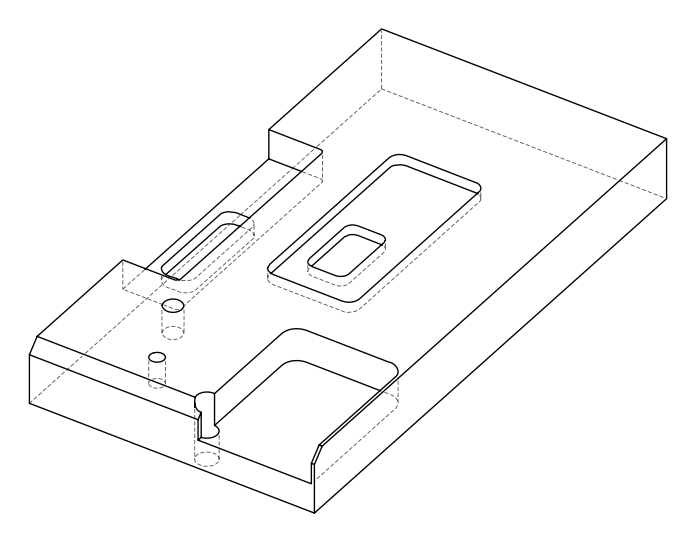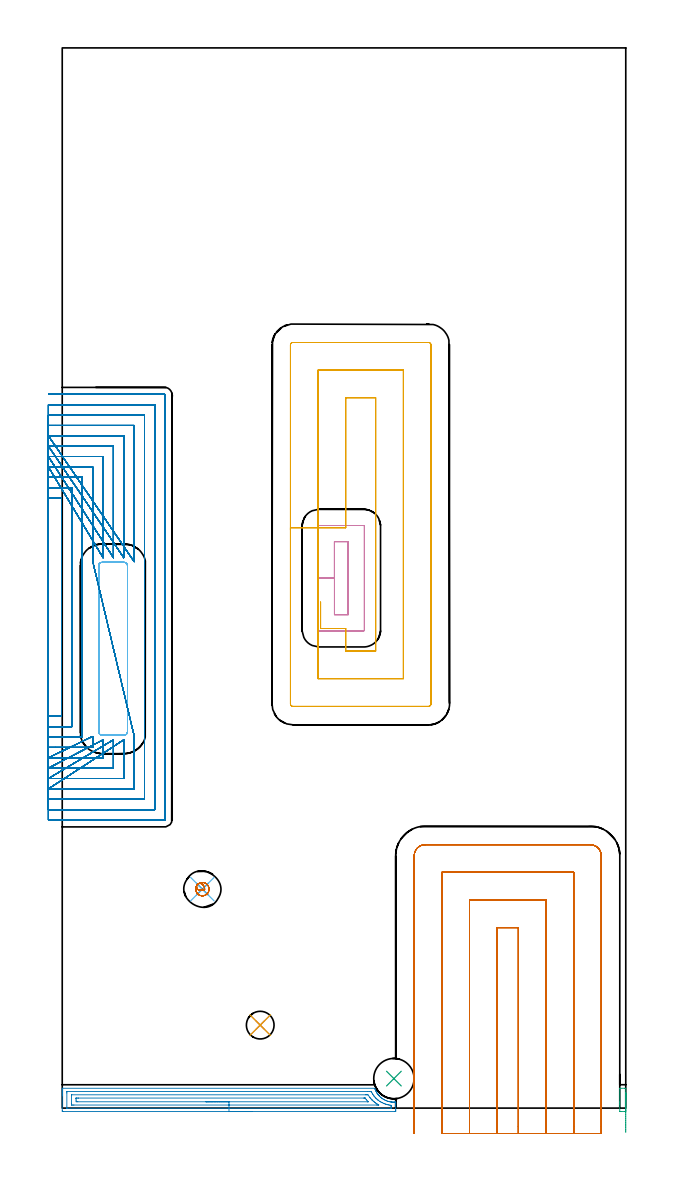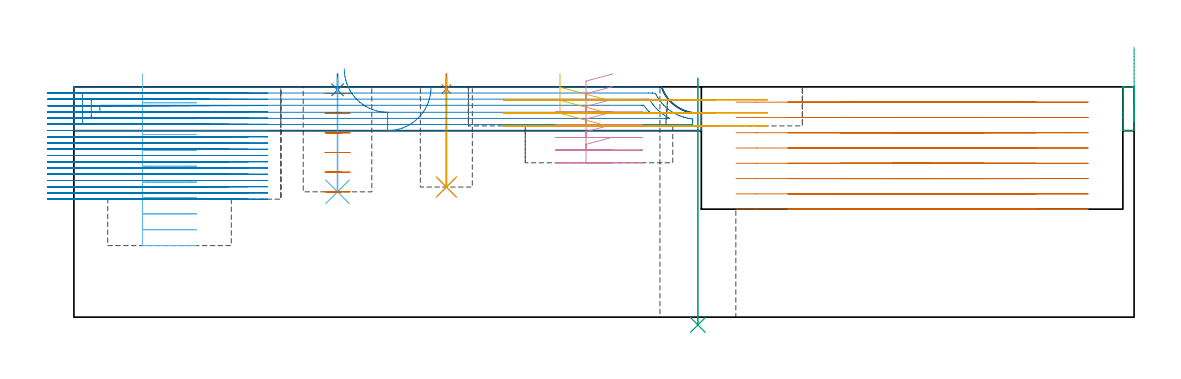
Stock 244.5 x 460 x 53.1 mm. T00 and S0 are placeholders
(PLAN: 14 operations, 8 tool changes, 184.4 min)
(1 SPOT_DRILL | STEP1POCKET | NXT0321_9005460120000 | 0.03 min | 2 mm3)
(2 SPOT_DRILL_1 | STEP1POCKET_1 | NXT0321_9005460120000 | 0.03 min | 3 mm3)
(3 INDEXABLE_INSERT_DRILL_THROUGH_HOLE_FROM_SOLID | STEP1HOLE | NXT0302_006 | 0.23 min | 12743 mm3)
(4 DRILL_BLIND_HOLE_INTO_CENTER | STEP1POCKET | UGT0301_198 | 0.1 min | 1045 mm3)
(5 DRILL_TO_ENLARGE_BLIND_HOLE | STEP1POCKET | UGT0301_373 | 0.1 min | 1555 mm3)
(6 DRILL_BLIND_HOLE_INTO_CENTER_1 | STEP1POCKET_1 | UGT0301_373 | 0.11 min | 2722 mm3)
(7 MILL_ROUGH_BLIND_HOLE_CONTOUR | STEP1POCKET_1 | NXT0201_013 | Spiral | 0.7 min | 2014 mm3)
(8 AREA_MILL | FG_CHAMFER_SURFACE | UGT0205_001 | 4.73 min | 7517 mm3)
(9 AREA_MILL_1 | FG_CHAMFER_SURFACE_1 | UGT0205_001 | 0.26 min | 434 mm3)
(10 MILL_RECTANGULAR_POCKET | POCKET_RECTANGULAR_STRAIGHT | UGT0201_132 | Follow Part, ap 3.5, ae 75% | 3.13 min | 34727 mm3)
(11 MILL_RECTANGULAR_POCKET_1 | POCKET_RECTANGULAR_STRAIGHT_1 | UGT0201_008 | Follow Part, ap 4, ae 75% | 6.32 min | 102045 mm3)
(12 MILL_RECTANGULAR_POCKET_2 | POCKET_RECTANGULAR_STRAIGHT_2 | UGT0201_008 | Follow Part, ap 4, ae 75% | 4.53 min | 92109 mm3)
(13 MILL_SLOT | SLOT_PARTIAL_RECTANGULAR | UGT0201_008 | Follow Part, ap 4, ae 75% | 21.32 min | 329761 mm3)
(14 MILL_SLOT_1 | SLOT_PARTIAL_RECTANGULAR_1 | NXT0201_008 | Follow Part, ap 1.5, ae 75% | 142.84 min | 170284 mm3)
(TOOL NXT0321_9005460120000 | NC Spot Drill, 142deg, 12mm, Carbide, Uncoated | D12 PA142 FL30 Z2)
(TOOL NXT0302_006 | Index. Insert Drill 17.5mm [880-D1750L25-05] | D17.5 PA176 FL88 Z2)
(TOOL UGT0301_198 | Twist Drill 7.9 mm | D7.9 PA118 FL73 Z2)
(TOOL UGT0301_373 | Twist Drill Flat Bottom 12 mm | D12 PA180 FL101 Z2)
(TOOL NXT0201_013 | ENDMILL 10mm | D10 FL30 Z4)
(TOOL UGT0205_001 | Chamfer Mill 20 x 3 x 45 deg. | D20 FL50 Z2)
(TOOL UGT0201_132 | Carbide End Mill 14.0 | D14 FL30 Z4)
(TOOL UGT0201_008 | End Mill 16 mm | D16 FL32 Z4)
(TOOL NXT0201_008 | ENDMILL 6mm [2P460-0600-NA 1630] | D6 FL26 Z6)
(OP 1 SPOT_DRILL)
G17 G21 G94 G90
T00 M6
G54
G17 G0 G90 X85.9 Y36. S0 M3
G43 Z63.1 H0
G94 G81 G98 Z52.575 F250. R56.1
G80
M5
M2
(OP 2 SPOT_DRILL_1)
G17 G21 G94 G90
T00 M6
G54
G17 G0 G90 X60.8 Y95. S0 M3
G43 Z63.1 H0
G94 G81 G98 Z52.42 F250. R56.1
G80
M5
M2
(OP 3 INDEXABLE_INSERT_DRILL_THROUGH_HOLE_FROM_SOLID)
G17 G21 G94 G90
T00 M6
G54
G17 G0 G90 X143.9 Y12.8 S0 M3
G43 Z63.1 H1
G94 G81 G98 Z-1.806 F250. R55.1
G80
M5
M2
(OP 4 DRILL_BLIND_HOLE_INTO_CENTER)
G17 G21 G94 G90
T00 M6
G54
G17 G0 G90 X85.9 Y36. S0 M3
G43 Z63.1 H0
G94 G81 G98 Z30. F250. R55.1
G80
M5
M2
(OP 5 DRILL_TO_ENLARGE_BLIND_HOLE)
G17 G21 G94 G90
T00 M6
G54
G17 G0 G90 X85.9 Y36. S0 M3
G43 Z63.1 H0
G94 G81 G98 Z30. F250. R55.1
G80
M5
M2
(OP 6 DRILL_BLIND_HOLE_INTO_CENTER_1)
G17 G21 G94 G90
T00 M6
G54
G17 G0 G90 X60.8 Y95. S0 M3
G43 Z63.1 H0
G94 G81 G98 Z28.9 F250. R55.1
G80
M5
M2
(OP 7 MILL_ROUGH_BLIND_HOLE_CONTOUR)
G17 G21 G94 G90
T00 M6
G54
G17 G0 G90 X60.8 Y95. S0 M3
G43 Z63.1 H0
Z51.567
G94 G3 X61.3 Y94.5 R0.5 F250.
X61.8 Y95. R0.5
X60.581 Y97.223 R2.636
X58.686 Y96.985 R1.496
X58.815 Y92.886 R2.9
X58.686 Y96.985 R-2.9
X58.75 Y94.936 R1.45
X60.8 Y95. R1.45
G0 Z47.033
G3 X61.3 Y94.5 R0.5
X61.8 Y95. R0.5
X60.581 Y97.223 R2.636
X58.686 Y96.985 R1.496
X58.815 Y92.886 R2.9
X58.686 Y96.985 R-2.9
X58.75 Y94.936 R1.45
X60.8 Y95. R1.45
G0 Z42.5
G3 X61.3 Y94.5 R0.5
X61.8 Y95. R0.5
X60.581 Y97.223 R2.636
X58.686 Y96.985 R1.496
X58.815 Y92.886 R2.9
X58.686 Y96.985 R-2.9
X58.75 Y94.936 R1.45
X60.8 Y95. R1.45
G0 Z37.967
G3 X61.3 Y94.5 R0.5
X61.8 Y95. R0.5
X60.581 Y97.223 R2.636
X58.686 Y96.985 R1.496
X58.815 Y92.886 R2.9
X58.686 Y96.985 R-2.9
X58.75 Y94.936 R1.45
X60.8 Y95. R1.45
G0 Z33.433
G3 X61.3 Y94.5 R0.5
X61.8 Y95. R0.5
X60.581 Y97.223 R2.636
X58.686 Y96.985 R1.496
X58.815 Y92.886 R2.9
X58.686 Y96.985 R-2.9
X58.75 Y94.936 R1.45
X60.8 Y95. R1.45
G0 Z28.9
G3 X61.3 Y94.5 R0.5
X61.8 Y95. R0.5
X60.581 Y97.223 R2.636
X58.686 Y96.985 R1.496
X58.815 Y92.886 R2.9
X58.686 Y96.985 R-2.9
X58.75 Y94.936 R1.45
X60.8 Y95. R1.45
G0 Z63.1
M5
M2
(OP 8 AREA_MILL)
G17 G21 G94 G90
T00 M6
G54
G17 G0 G90 X82.35 Y-1.5 S1061 M3
G43 Z63.1 H0
Z53.
G94 G1 X82.312 Z52.128 F250.
X82.198 Z51.264
X82.009 Z50.412
X81.747 Z49.58
X81.413 Z48.774
X81.01 Z48.
X80.542 Z47.264
X80.01 Z46.572
X79.421 Z45.929
X78.778 Z45.34
X78.086 Z44.808
X77.35 Z44.34
X76.576 Z43.937
X75.77 Z43.603
X74.938 Z43.341
X74.086 Z43.152
X73.222 Z43.038
X72.35 Z43.
X0.591
X0.288 Y-1.496 Z43.002
X0.01 Y-1.492 Z43.006
X0. Y-1.208 Z43.289
Y5.333 Z49.827
Y5.934 Z50.431
Y6.225 Z50.721
Y6.826 Z51.322
Y7.116 Z51.611
Y7.697 Z52.196
Y8.008 Z52.507
Y8.214 Z52.713
X0.008 Y8.555 Z53.046
X0.01 Y8.605 Z53.095
X0.142 Y8.6 Z53.1
X135.577 Y8.601 Z53.099
X135.641 Y8.429 Z52.928
X135.744 Y8.15 Z52.649
X135.803 Y8.008 Z52.506
X135.925 Y7.71 Z52.208
X135.993 Y7.562 Z52.06
X136.011 Y7.523 Z52.021
X136.086 Y7.385 Z51.883
X136.235 Y7.116 Z51.612
X136.395 Y6.823 Z51.322
X136.491 Y6.67 Z51.166
X136.584 Y6.52 Z51.019
X136.638 Y6.434 Z50.934
X136.681 Y6.372 Z50.871
X136.784 Y6.225 Z50.72
X136.893 Y6.065 Z50.565
X136.901 Y6.054 Z50.553
X136.978 Y5.954 Z50.453
X136.991 Y5.937 Z50.436
X137.127 Y5.779 Z50.275
X137.393 Y5.467 Z49.966
X137.518 Y5.333 Z49.832
X137.779 Y5.05 Z49.55
X138.23 Y4.65 Z49.15
X138.682 Y4.281 Z48.78
X138.84 Y4.165 Z48.663
X138.871 Y4.144 Z48.642
X139.202 Y3.926 Z48.424
X139.572 Y3.701 Z48.2
X139.99 Y3.482 Z47.98
X140.413 Y3.278 Z47.777
X140.462 Y3.257 Z47.756
X140.905 Y3.089 Z47.585
X141.353 Y2.937 Z47.435
X141.797 Y2.814 Z47.313
X142.243 Y2.715 Z47.213
X142.675 Y2.644 Z47.141
X142.688 Y2.642 Z47.139
X142.772 Y2.635 Z47.127
X142.952 Y2.613 Z47.107
X143.133 Y2.593 Z47.087
X143.218 Y2.588 Z47.081
X143.488 Y2.57 Z47.066
X143.578 Y2.565 Z47.059
X143.675 Z47.054
X143.962 Y2.56 Z47.05
X143.993 Y2.559 Z47.052
X144.024 Z47.051
X144.199 Y2.566 Z47.056
X144.384 Y2.571 Z47.068
X144.387 Y2.572
X144.555 Y2.578 Z47.073
X144.651 Y2.58 Z47.077
X144.69 Y2.577 Z47.075
X144.692 Y2.571 Z47.07
X144.7 Y2.037 Z46.536
Y1.456 Z45.956
Y0.875 Z45.371
Y-0.307 Z44.19
Y-0.908 Z43.586
X144.699 Y-1.496 Z42.999
X144.109 Y-1.5 Z43.
X72.35
Y-0.086 Z44.414
X2.304
X2.165 Y-0.084 Z44.416
X2.072 Y-0.081 Z44.419
X2.009 Y-0.078 Z44.422
X2.007 Y-0.069 Z44.431
X2.004 Y-0.016 Z44.484
X2. Y0.357 Z44.857
Y6.598 Z51.098
X2.005 Y7.116 Z51.616
X2.008 Y7.162 Z51.662
X2.011 Y7.179 Z51.679
X2.304 Y7.186 Z51.686
X132.521
X133.346 Y7.182 Z51.682
X133.412 Y7.179 Z51.679
X134.084 Y7.116 Z51.616
X134.303 Y6.726 Z51.226
X134.592 Y6.225 Z50.725
X134.824 Y5.854 Z50.354
X135.18 Y5.333 Z49.833
X135.195 Y5.313 Z49.813
X135.601 Y4.842 Z49.342
X135.96 Y4.442 Z48.942
X136.086 Y4.308 Z48.808
X136.482 Y3.943 Z48.443
X136.933 Y3.55 Z48.05
X136.978 Y3.512 Z48.012
X137.181 Y3.347 Z47.847
X137.869 Y2.88 Z47.38
X138.234 Y2.658 Z47.158
X138.761 Y2.374 Z46.874
X139.32 Y2.099 Z46.599
X139.652 Y1.96 Z46.46
X139.709 Y1.938 Z46.438
X139.755 Y1.921 Z46.421
X140.183 Y1.767 Z46.267
X140.543 Y1.65 Z46.15
X140.713 Y1.598 Z46.098
X141.136 Y1.486 Z45.986
X141.435 Y1.419 Z45.919
X141.871 Y1.33 Z45.83
X142.326 Y1.257 Z45.757
X142.682 Y1.202 Z45.702
X142.69 Y1.124 Z45.624
X142.695 Y0.875 Z45.375
X142.699 Y0.503 Z45.003
X142.695 Y-0.016 Z44.484
X142.692 Y-0.062 Z44.438
X142.689 Y-0.079 Z44.421
X142.396 Y-0.086 Z44.414
X72.35
Y1.328 Z45.828
X5.048 Y1.329 Z45.829
X4.594 Y1.33 Z45.83
X4.157 Y1.333 Z45.833
X4.02 Y1.335 Z45.835
X4.008 Y1.61 Z46.11
X4.003 Y1.767 Z46.267
X4.001 Y1.923 Z46.423
Y5.489 Z49.989
X4.005 Y5.646 Z50.146
X4.01 Y5.75 Z50.25
X4.015 Y5.766 Z50.266
X4.021 Y5.768 Z50.268
X4.047 Y5.77 Z50.27
X4.157 Y5.771 Z50.271
X131.629
X132.084 Y5.77 Z50.27
X132.521 Y5.767 Z50.267
X132.66 Y5.765 Z50.265
X133.412 Y4.684 Z49.184
X133.61 Y4.442 Z48.942
X133.931 Y4.064 Z48.564
X134.303 Y3.642 Z48.142
X134.348 Y3.595 Z48.095
X134.393 Y3.55 Z48.05
X134.81 Y3.161 Z47.661
X135.195 Y2.82 Z47.32
X135.389 Y2.658 Z47.158
X135.778 Y2.348 Z46.848
X136.086 Y2.133 Z46.633
X136.631 Y1.767 Z46.267
X136.978 Y1.558 Z46.058
X137.348 Y1.34 Z45.84
X137.152 Y1.335 Z45.835
X136.978 Y1.332 Z45.832
X136.524 Y1.329 Z45.829
X72.35 Y1.328 Z45.828
Y2.743 Z47.243
X6.746
X6.029 Y2.75 Z47.25
X6.001 Y3.488 Z47.988
Y4.173 Z48.673
X6.003 Y4.277 Z48.777
X6.007 Y4.328 Z48.828
X6.01 Y4.349 Z48.849
X6.03 Y4.351 Z48.851
X6.831 Y4.357 Z48.857
X6.915
X130.822
X131.226 Y4.356 Z48.856
X131.326 Y4.355 Z48.855
X131.375 Y4.352 Z48.852
X131.396 Y4.349 Z48.849
X131.436 Y4.296 Z48.796
X131.629 Y4.042 Z48.542
X132.035 Y3.55 Z48.05
X132.521 Y2.989 Z47.489
X132.66 Y2.831 Z47.331
X132.708 Y2.773 Z47.273
X132.724 Y2.752 Z47.252
X132.715 Y2.749 Z47.249
X132.652 Y2.747 Z47.247
X132.521 Y2.744 Z47.244
X132.436 Y2.743 Z47.243
X72.35
X71.478 Z47.281
X70.614 Z47.395
X69.762 Z47.583
X68.93 Z47.846
X68.124 Z48.18
X67.35 Z48.582
X66.614 Z49.051
X65.922 Z49.582
X65.279 Z50.172
X64.69 Z50.815
X64.158 Z51.507
X63.69 Z52.243
X63.287 Z53.016
X62.953 Z53.822
X62.691 Z54.654
X62.502 Z55.506
X62.388 Z56.371
X62.35 Z57.243
G0 Z63.1
M5
M2
(OP 9 AREA_MILL_1)
G17 G21 G94 G90
T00 M6
G54
G17 G0 G90 X244.5 Y3.55 S1061 M3
G43 Z63.1 H0
Z62.192
G94 G1 Y4.14 Z61.549 F250.
Y4.671 Z60.857
Y5.139 Z60.121
Y5.542 Z59.347
Y5.876 Z58.541
Y6.138 Z57.709
Y6.327 Z56.858
Y6.441 Z55.993
Y6.479 Z55.121
Y6.441 Z54.249
Y6.327 Z53.385
Y6.138 Z52.533
Y5.876 Z51.701
Y5.542 Z50.895
Y5.139 Z50.121
Y4.67 Z49.385
Y4.139 Z48.693
Y3.55 Z48.05
Y2.62 Z47.12
Y1.767 Z46.261
Y-0.908 Z43.587
X244.496 Y-1.376 Z43.119
X244.49 Y-1.491 Z43.004
X244.376 Y-1.498 Z42.998
X244.079 Y-1.5 Z43.
X242.321
X242.02 Y-1.494 Z43.002
X241.91 Y-1.49 Z43.005
X241.9 Y-1.373 Z43.122
Y1.767 Z46.261
Y2.62 Z47.12
Y8.46 Z52.96
X241.91 Y8.594 Z53.094
X241.924 Y8.595 Z53.095
X242.321 Y8.6 Z53.1
X244.079
X244.477 Y8.595 Z53.095
X244.49 Y8.594 Z53.094
X244.5 Y8.517 Z53.017
Y3.55 Z48.05
Y2.907 Z47.461
Y2.215 Z46.93
Y1.479 Z46.461
Y0.705 Z46.058
Y-0.101 Z45.724
Y-0.933 Z45.462
Y-1.785 Z45.273
Y-2.649 Z45.159
Y-3.521 Z45.121
Y-4.393 Z45.159
Y-5.258 Z45.273
Y-6.109 Z45.462
Y-6.941 Z45.724
Y-7.747 Z46.058
Y-8.521 Z46.461
Y-9.257 Z46.93
Y-9.949 Z47.461
Y-10.592 Z48.05
G0 Z63.1
M5
M2
(OP 10 MILL_RECTANGULAR_POCKET)
G17 G21 G94 G90
T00 M6
G54
G17 G0 G90 X124.1 Y245.567 S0 M3
G43 Z63.102 H0
Z56.102
G94 G1 Y245.8 Z56.04 F250.
X118.1 Z54.432
Y229.95 Z50.185
Y214.1 F500.
X124.1
Y245.8
X118.1
Y229.95
X111.1
Y207.4
G3 X111.4 Y207.1 R0.3
G1 X130.8
G3 X131.1 Y207.4 R0.3
G1 Y252.5
G3 X130.8 Y252.8 R0.3
G1 X111.4
G3 X111.1 Y252.5 R0.3
G1 Y229.95
Y228.95
G0 X124.1 Y245.567 Z53.185
G1 Y245.8 Z53.123 F250.
X118.1 Z51.515
Y229.95 Z47.268
Y214.1 F500.
X124.1
Y245.8
X118.1
Y229.95
X111.1
Y207.4
G3 X111.4 Y207.1 R0.3
G1 X130.8
G3 X131.1 Y207.4 R0.3
G1 Y252.5
G3 X130.8 Y252.8 R0.3
G1 X111.4
G3 X111.1 Y252.5 R0.3
G1 Y229.95
Y228.95
G0 X124.1 Y245.567 Z50.268
G1 Y245.8 Z50.206 F250.
X118.1 Z48.598
Y229.95 Z44.351
Y214.1 F500.
X124.1
Y245.8
X118.1
Y229.95
X111.1
Y207.4
G3 X111.4 Y207.1 R0.3
G1 X130.8
G3 X131.1 Y207.4 R0.3
G1 Y252.5
G3 X130.8 Y252.8 R0.3
G1 X111.4
G3 X111.1 Y252.5 R0.3
G1 Y229.95
Y228.95
G0 X124.1 Y245.567 Z47.351
G1 Y245.8 Z47.289 F250.
X118.1 Z45.681
Y229.95 Z41.434
Y214.1 F500.
X124.1
Y245.8
X118.1
Y229.95
X111.1
Y207.4
G3 X111.4 Y207.1 R0.3
G1 X130.8
G3 X131.1 Y207.4 R0.3
G1 Y252.5
G3 X130.8 Y252.8 R0.3
G1 X111.4
G3 X111.1 Y252.5 R0.3
G1 Y229.95
Y228.95
G0 X124.1 Y245.567 Z44.434
G1 Y245.8 Z44.372 F250.
X118.1 Z42.764
Y229.95 Z38.517
Y214.1 F500.
X124.1
Y245.8
X118.1
Y229.95
X111.1
Y207.4
G3 X111.4 Y207.1 R0.3
G1 X130.8
G3 X131.1 Y207.4 R0.3
G1 Y252.5
G3 X130.8 Y252.8 R0.3
G1 X111.4
G3 X111.1 Y252.5 R0.3
G1 Y229.95
Y228.95
G0 X124.1 Y245.567 Z41.517
G1 Y245.8 Z41.455 F250.
X118.1 Z39.847
Y229.95 Z35.6
Y214.1 F500.
X124.1
Y245.8
X118.1
Y229.95
X111.1
Y207.4
G3 X111.4 Y207.1 R0.3
G1 X130.8
G3 X131.1 Y207.4 R0.3
G1 Y252.5
G3 X130.8 Y252.8 R0.3
G1 X111.4
G3 X111.1 Y252.5 R0.3
G1 Y229.95
Y228.95
G0 Z63.102
M5
M2
(OP 11 MILL_RECTANGULAR_POCKET_1)
G17 G21 G94 G90
T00 M6
G54
G17 G0 G90 X112.1 Y219.595 S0 M3
G43 Z63.102 H0
Z56.102
G94 G1 Y208.1 Z53.022 F250.
X123. Z50.101
Y198.3 F500.
X136.
Y308.2
X123.
Y251.8
X111.
Y186.3
X148.
Y320.2
X111.
Y251.8
X99.
Y175.4
G3 X100.1 Y174.3 R1.1
G1 X158.9
G3 X160. Y175.4 R1.1
G1 Y331.1
G3 X158.9 Y332.2 R1.1
G1 X100.1
G3 X99. Y331.1 R1.1
G1 Y251.8
Y250.8
G0 X112.1 Y219.595 Z53.101
G1 Y208.1 Z50.021 F250.
X123. Z47.101
Y198.3 F500.
X136.
Y308.2
X123.
Y251.8
X111.
Y186.3
X148.
Y320.2
X111.
Y251.8
X99.
Y175.4
G3 X100.1 Y174.3 R1.1
G1 X158.9
G3 X160. Y175.4 R1.1
G1 Y331.1
G3 X158.9 Y332.2 R1.1
G1 X100.1
G3 X99. Y331.1 R1.1
G1 Y251.8
Y250.8
G0 X112.1 Y219.595 Z50.101
G1 Y208.1 Z47.021 F250.
X123. Z44.1
Y198.3 F500.
X136.
Y308.2
X123.
Y251.8
X111.
Y186.3
X148.
Y320.2
X111.
Y251.8
X99.
Y175.4
G3 X100.1 Y174.3 R1.1
G1 X158.9
G3 X160. Y175.4 R1.1
G1 Y331.1
G3 X158.9 Y332.2 R1.1
G1 X100.1
G3 X99. Y331.1 R1.1
G1 Y251.8
Y250.8
G0 Z63.102
M5
M2
(OP 12 MILL_RECTANGULAR_POCKET_2)
G17 G21 G94 G90
T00 M6
G54
G17 G0 G90 X15.8 Y224.156 S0 M3
G43 Z63.102 H0
Z56.102
G94 G1 Y199.3 Z49.442 F250.
Y163.3 F500.
G3 X17.3 Y161.8 R1.5
G1 X26.8
G3 X28.3 Y163.3 R1.5
G1 Y235.3
G3 X26.8 Y236.8 R1.5
G1 X17.3
G3 X15.8 Y235.3 R1.5
G1 Y199.3
Y198.3
G0 Y224.156 Z52.442
G1 Y199.3 Z45.782 F250.
Y163.3 F500.
G3 X17.3 Y161.8 R1.5
G1 X26.8
G3 X28.3 Y163.3 R1.5
G1 Y235.3
G3 X26.8 Y236.8 R1.5
G1 X17.3
G3 X15.8 Y235.3 R1.5
G1 Y199.3
Y198.3
G0 Y224.156 Z48.782
G1 Y199.3 Z42.121 F250.
Y163.3 F500.
G3 X17.3 Y161.8 R1.5
G1 X26.8
G3 X28.3 Y163.3 R1.5
G1 Y235.3
G3 X26.8 Y236.8 R1.5
G1 X17.3
G3 X15.8 Y235.3 R1.5
G1 Y199.3
Y198.3
G0 Y224.156 Z45.121
G1 Y199.3 Z38.461 F250.
Y163.3 F500.
G3 X17.3 Y161.8 R1.5
G1 X26.8
G3 X28.3 Y163.3 R1.5
G1 Y235.3
G3 X26.8 Y236.8 R1.5
G1 X17.3
G3 X15.8 Y235.3 R1.5
G1 Y199.3
Y198.3
G0 Y224.156 Z41.461
G1 Y199.3 Z34.801 F250.
Y163.3 F500.
G3 X17.3 Y161.8 R1.5
G1 X26.8
G3 X28.3 Y163.3 R1.5
G1 Y235.3
G3 X26.8 Y236.8 R1.5
G1 X17.3
G3 X15.8 Y235.3 R1.5
G1 Y199.3
Y198.3
G0 Y224.156 Z37.801
G1 Y199.3 Z31.141 F250.
Y163.3 F500.
G3 X17.3 Y161.8 R1.5
G1 X26.8
G3 X28.3 Y163.3 R1.5
G1 Y235.3
G3 X26.8 Y236.8 R1.5
G1 X17.3
G3 X15.8 Y235.3 R1.5
G1 Y199.3
Y198.3
G0 Y224.156 Z34.141
G1 Y199.3 Z27.481 F250.
Y163.3 F500.
G3 X17.3 Y161.8 R1.5
G1 X26.8
G3 X28.3 Y163.3 R1.5
G1 Y235.3
G3 X26.8 Y236.8 R1.5
G1 X17.3
G3 X15.8 Y235.3 R1.5
G1 Y199.3
Y198.3
G0 Y224.156 Z30.481
G1 Y199.3 Z23.82 F250.
Y163.3 F500.
G3 X17.3 Y161.8 R1.5
G1 X26.8
G3 X28.3 Y163.3 R1.5
G1 Y235.3
G3 X26.8 Y236.8 R1.5
G1 X17.3
G3 X15.8 Y235.3 R1.5
G1 Y199.3
Y198.3
G0 Y224.156 Z26.82
G1 Y199.3 Z20.16 F250.
Y163.3 F500.
G3 X17.3 Y161.8 R1.5
G1 X26.8
G3 X28.3 Y163.3 R1.5
G1 Y235.3
G3 X26.8 Y236.8 R1.5
G1 X17.3
G3 X15.8 Y235.3 R1.5
G1 Y199.3
Y198.3
G0 Y224.156 Z23.16
G1 Y199.3 Z16.5 F250.
Y163.3 F500.
G3 X17.3 Y161.8 R1.5
G1 X26.8
G3 X28.3 Y163.3 R1.5
G1 Y235.3
G3 X26.8 Y236.8 R1.5
G1 X17.3
G3 X15.8 Y235.3 R1.5
G1 Y199.3
Y198.3
G0 Z63.102
M5
M2
(OP 13 MILL_SLOT)
G17 G21 G94 G90
T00 M6
G54
G17 G0 G90 X197.9 Y-11. S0 M3
G43 Z63.102 H0
Z49.577
G94 G1 Y-8. F250.
Y78.3 F500.
X188.7
Y-8.
Y-11. F250.
X209.9
Y-8.
Y90.3 F500.
X176.7
Y-8.
Y-11. F250.
X221.9
Y-8.
Y102.3 F500.
X164.7
Y-8.
Y-11. F250.
X233.9
Y-8.
Y109.5 F500.
G3 X229.1 Y114.3 R4.8
G1 X157.5
G3 X152.7 Y109.5 R4.8
G1 Y-8.
Y-11. F250.
G0 X197.9 Z46.052
G1 Y-8.
Y78.3 F500.
X188.7
Y-8.
Y-11. F250.
X209.9
Y-8.
Y90.3 F500.
X176.7
Y-8.
Y-11. F250.
X221.9
Y-8.
Y102.3 F500.
X164.7
Y-8.
Y-11. F250.
X233.9
Y-8.
Y109.5 F500.
G3 X229.1 Y114.3 R4.8
G1 X157.5
G3 X152.7 Y109.5 R4.8
G1 Y-8.
Y-11. F250.
G0 X197.9 Z42.526
G1 Y-8.
Y78.3 F500.
X188.7
Y-8.
Y-11. F250.
X209.9
Y-8.
Y90.3 F500.
X176.7
Y-8.
Y-11. F250.
X221.9
Y-8.
Y102.3 F500.
X164.7
Y-8.
Y-11. F250.
X233.9
Y-8.
Y109.5 F500.
G3 X229.1 Y114.3 R4.8
G1 X157.5
G3 X152.7 Y109.5 R4.8
G1 Y-8.
Y-11. F250.
G0 X197.9 Z39.001
G1 Y-8.
Y78.3 F500.
X188.7
Y-8.
Y-11. F250.
X209.9
Y-8.
Y90.3 F500.
X176.7
Y-8.
Y-11. F250.
X221.9
Y-8.
Y102.3 F500.
X164.7
Y-8.
Y-11. F250.
X233.9
Y-8.
Y109.5 F500.
G3 X229.1 Y114.3 R4.8
G1 X157.5
G3 X152.7 Y109.5 R4.8
G1 Y-8.
Y-11. F250.
G0 X197.9 Z35.476
G1 Y-8.
Y78.3 F500.
X188.7
Y-8.
Y-11. F250.
X209.9
Y-8.
Y90.3 F500.
X176.7
Y-8.
Y-11. F250.
X221.9
Y-8.
Y102.3 F500.
X164.7
Y-8.
Y-11. F250.
X233.9
Y-8.
Y109.5 F500.
G3 X229.1 Y114.3 R4.8
G1 X157.5
G3 X152.7 Y109.5 R4.8
G1 Y-8.
Y-11. F250.
G0 X197.9 Z31.951
G1 Y-8.
Y78.3 F500.
X188.7
Y-8.
Y-11. F250.
X209.9
Y-8.
Y90.3 F500.
X176.7
Y-8.
Y-11. F250.
X221.9
Y-8.
Y102.3 F500.
X164.7
Y-8.
Y-11. F250.
X233.9
Y-8.
Y109.5 F500.
G3 X229.1 Y114.3 R4.8
G1 X157.5
G3 X152.7 Y109.5 R4.8
G1 Y-8.
Y-11. F250.
G0 X197.9 Z28.425
G1 Y-8.
Y78.3 F500.
X188.7
Y-8.
Y-11. F250.
X209.9
Y-8.
Y90.3 F500.
X176.7
Y-8.
Y-11. F250.
X221.9
Y-8.
Y102.3 F500.
X164.7
Y-8.
Y-11. F250.
X233.9
Y-8.
Y109.5 F500.
G3 X229.1 Y114.3 R4.8
G1 X157.5
G3 X152.7 Y109.5 R4.8
G1 Y-8.
Y-11. F250.
G0 X197.9 Z24.9
G1 Y-8.
Y78.3 F500.
X188.7
Y-8.
Y-11. F250.
X209.9
Y-8.
Y90.3 F500.
X176.7
Y-8.
Y-11. F250.
X221.9
Y-8.
Y102.3 F500.
X164.7
Y-8.
Y-11. F250.
X233.9
Y-8.
Y109.5 F500.
G3 X229.1 Y114.3 R4.8
G1 X157.5
G3 X152.7 Y109.5 R4.8
G1 Y-8.
Y-11. F250.
G0 Z63.102
M5
M2
(OP 14 MILL_SLOT_1)
G17 G21 G94 G90
T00 M6
G54
G17 G0 G90 X-6. Y170. S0 M3
G43 Z63.102 H1
Z51.663
G94 G1 X-3. F250.
X-0.3 F500.
Y264.7
X-3.
X-6. F250.
Y165.5
X-3.
X4.2 F500.
Y269.2
X-3.
X-6. F250.
Y161.
X-3.
X8.7 F500.
Y273.7
X-3.
X-6. F250.
Y156.5
X-3.
X13.2 F500.
Y158.274
Y161.274 F250.
X-6. Y152. F500.
X-3. F250.
X17.7 F500.
Y156.79
Y159.79 F250.
X-6. Y147.5 F500.
X-3. F250.
X22.2 F500.
Y156.8
Y159.8 F250.
X-6. Y143. F500.
X-3. F250.
X26.7 F500.
Y156.792
Y159.792 F250.
X-6. Y138.5 F500.
X-3. F250.
X31.2 F500.
Y158.499
Y161.499 F250.
X13.2 Y237.349 F500.
Y240.349 F250.
Y278.2 F500.
X-3.
X-6. F250.
X17.7 Y238.81 F500.
Y241.81 F250.
Y282.7 F500.
X-3.
X-6. F250.
X22.2 Y238.8 F500.
Y241.8 F250.
Y287.2 F500.
X-3.
X-6. F250.
X26.7 Y238.808 F500.
Y241.808 F250.
Y291.7 F500.
X-3.
X-6. F250.
X31.2 Y237.096 F500.
Y240.096 F250.
Y296.2 F500.
X-3.
X-6. F250.
Y134.
X-3.
X35.7 F500.
Y300.7
X-3.
X-6. F250.
Y129.5
X-3.
X40.2 F500.
Y305.2
X-3.
X-6. F250.
Y125.
X-3.
X44.4 F500.
G3 X44.7 Y125.3 R0.3
G1 Y309.4
G3 X44.4 Y309.7 R0.3
G1 X-3.
X-6. F250.
G0 Y170. Z50.224
G1 X-3.
X-0.3 F500.
Y264.7
X-3.
X-6. F250.
Y165.5
X-3.
X4.2 F500.
Y269.2
X-3.
X-6. F250.
Y161.
X-3.
X8.7 F500.
Y273.7
X-3.
X-6. F250.
Y156.5
X-3.
X13.2 F500.
Y158.274
Y161.274 F250.
X-6. Y152. F500.
X-3. F250.
X17.7 F500.
Y156.79
Y159.79 F250.
X-6. Y147.5 F500.
X-3. F250.
X22.2 F500.
Y156.8
Y159.8 F250.
X-6. Y143. F500.
X-3. F250.
X26.7 F500.
Y156.792
Y159.792 F250.
X-6. Y138.5 F500.
X-3. F250.
X31.2 F500.
Y158.499
Y161.499 F250.
X13.2 Y237.349 F500.
Y240.349 F250.
Y278.2 F500.
X-3.
X-6. F250.
X17.7 Y238.81 F500.
Y241.81 F250.
Y282.7 F500.
X-3.
X-6. F250.
X22.2 Y238.8 F500.
Y241.8 F250.
Y287.2 F500.
X-3.
X-6. F250.
X26.7 Y238.808 F500.
Y241.808 F250.
Y291.7 F500.
X-3.
X-6. F250.
X31.2 Y237.092 F500.
Y240.092 F250.
Y296.2 F500.
X-3.
X-6. F250.
Y134.
X-3.
X35.7 F500.
Y300.7
X-3.
X-6. F250.
Y129.5
X-3.
X40.2 F500.
Y305.2
X-3.
X-6. F250.
Y125.
X-3.
X44.4 F500.
G3 X44.7 Y125.3 R0.3
G1 Y309.4
G3 X44.4 Y309.7 R0.3
G1 X-3.
X-6. F250.
G0 Y170. Z48.785
G1 X-3.
X-0.3 F500.
Y264.7
X-3.
X-6. F250.
Y165.5
X-3.
X4.2 F500.
Y269.2
X-3.
X-6. F250.
Y161.
X-3.
X8.7 F500.
Y273.7
X-3.
X-6. F250.
Y156.5
X-3.
X13.2 F500.
Y158.274
Y161.274 F250.
X-6. Y152. F500.
X-3. F250.
X17.7 F500.
Y156.79
Y159.79 F250.
X-6. Y147.5 F500.
X-3. F250.
X22.2 F500.
Y156.8
Y159.8 F250.
X-6. Y143. F500.
X-3. F250.
X26.7 F500.
Y156.792
Y159.792 F250.
X-6. Y138.5 F500.
X-3. F250.
X31.2 F500.
Y158.499
Y161.499 F250.
X13.2 Y237.349 F500.
Y240.349 F250.
Y278.2 F500.
X-3.
X-6. F250.
X17.7 Y238.81 F500.
Y241.81 F250.
Y282.7 F500.
X-3.
X-6. F250.
X22.2 Y238.8 F500.
Y241.8 F250.
Y287.2 F500.
X-3.
X-6. F250.
X26.7 Y238.808 F500.
Y241.808 F250.
Y291.7 F500.
X-3.
X-6. F250.
X31.2 Y237.092 F500.
Y240.092 F250.
Y296.2 F500.
X-3.
X-6. F250.
Y134.
X-3.
X35.7 F500.
Y300.7
X-3.
X-6. F250.
Y129.5
X-3.
X40.2 F500.
Y305.2
X-3.
X-6. F250.
Y125.
X-3.
X44.4 F500.
G3 X44.7 Y125.3 R0.3
G1 Y309.4
G3 X44.4 Y309.7 R0.3
G1 X-3.
X-6. F250.
G0 Y170. Z47.346
G1 X-3.
X-0.3 F500.
Y264.7
X-3.
X-6. F250.
Y165.5
X-3.
X4.2 F500.
Y269.2
X-3.
X-6. F250.
Y161.
X-3.
X8.7 F500.
Y273.7
X-3.
X-6. F250.
Y156.5
X-3.
X13.2 F500.
Y158.274
Y161.274 F250.
X-6. Y152. F500.
X-3. F250.
X17.7 F500.
Y156.79
Y159.79 F250.
X-6. Y147.5 F500.
X-3. F250.
X22.2 F500.
Y156.8
Y159.8 F250.
X-6. Y143. F500.
X-3. F250.
X26.7 F500.
Y156.792
Y159.792 F250.
X-6. Y138.5 F500.
X-3. F250.
X31.2 F500.
Y158.499
Y161.499 F250.
X13.2 Y237.349 F500.
Y240.349 F250.
Y278.2 F500.
X-3.
X-6. F250.
X17.7 Y238.81 F500.
Y241.81 F250.
Y282.7 F500.
X-3.
X-6. F250.
X22.2 Y238.8 F500.
Y241.8 F250.
Y287.2 F500.
X-3.
X-6. F250.
X26.7 Y238.808 F500.
Y241.808 F250.
Y291.7 F500.
X-3.
X-6. F250.
X31.2 Y237.092 F500.
Y240.092 F250.
Y296.2 F500.
X-3.
X-6. F250.
Y134.
X-3.
X35.7 F500.
Y300.7
X-3.
X-6. F250.
Y129.5
X-3.
X40.2 F500.
Y305.2
X-3.
X-6. F250.
Y125.
X-3.
X44.4 F500.
G3 X44.7 Y125.3 R0.3
G1 Y309.4
G3 X44.4 Y309.7 R0.3
G1 X-3.
X-6. F250.
G0 Y170. Z45.907
G1 X-3.
X-0.3 F500.
Y264.7
X-3.
X-6. F250.
Y165.5
X-3.
X4.2 F500.
Y269.2
X-3.
X-6. F250.
Y161.
X-3.
X8.7 F500.
Y273.7
X-3.
X-6. F250.
Y156.5
X-3.
X13.2 F500.
Y158.274
Y161.274 F250.
X-6. Y152. F500.
X-3. F250.
X17.7 F500.
Y156.79
Y159.79 F250.
X-6. Y147.5 F500.
X-3. F250.
X22.2 F500.
Y156.8
Y159.8 F250.
X-6. Y143. F500.
X-3. F250.
X26.7 F500.
Y156.792
Y159.792 F250.
X-6. Y138.5 F500.
X-3. F250.
X31.2 F500.
Y158.499
Y161.499 F250.
X13.2 Y237.349 F500.
Y240.349 F250.
Y278.2 F500.
X-3.
X-6. F250.
X17.7 Y238.81 F500.
Y241.81 F250.
Y282.7 F500.
X-3.
X-6. F250.
X22.2 Y238.8 F500.
Y241.8 F250.
Y287.2 F500.
X-3.
X-6. F250.
X26.7 Y238.808 F500.
Y241.808 F250.
Y291.7 F500.
X-3.
X-6. F250.
X31.2 Y237.092 F500.
Y240.092 F250.
Y296.2 F500.
X-3.
X-6. F250.
Y134.
X-3.
X35.7 F500.
Y300.7
X-3.
X-6. F250.
Y129.5
X-3.
X40.2 F500.
Y305.2
X-3.
X-6. F250.
Y125.
X-3.
X44.4 F500.
G3 X44.7 Y125.3 R0.3
G1 Y309.4
G3 X44.4 Y309.7 R0.3
G1 X-3.
X-6. F250.
G0 Y170. Z44.468
G1 X-3.
X-0.3 F500.
Y264.7
X-3.
X-6. F250.
Y165.5
X-3.
X4.2 F500.
Y269.2
X-3.
X-6. F250.
Y161.
X-3.
X8.7 F500.
Y273.7
X-3.
X-6. F250.
Y156.5
X-3.
X13.2 F500.
Y158.274
Y161.274 F250.
X-6. Y152. F500.
X-3. F250.
X17.7 F500.
Y156.79
Y159.79 F250.
X-6. Y147.5 F500.
X-3. F250.
X22.2 F500.
Y156.8
Y159.8 F250.
X-6. Y143. F500.
X-3. F250.
X26.7 F500.
Y156.792
Y159.792 F250.
X-6. Y138.5 F500.
X-3. F250.
X31.2 F500.
Y158.499
Y161.499 F250.
X13.2 Y237.349 F500.
Y240.349 F250.
Y278.2 F500.
X-3.
X-6. F250.
X17.7 Y238.81 F500.
Y241.81 F250.
Y282.7 F500.
X-3.
X-6. F250.
X22.2 Y238.8 F500.
Y241.8 F250.
Y287.2 F500.
X-3.
X-6. F250.
X26.7 Y238.808 F500.
Y241.808 F250.
Y291.7 F500.
X-3.
X-6. F250.
X31.2 Y237.092 F500.
Y240.092 F250.
Y296.2 F500.
X-3.
X-6. F250.
Y134.
X-3.
X35.7 F500.
Y300.7
X-3.
X-6. F250.
Y129.5
X-3.
X40.2 F500.
Y305.2
X-3.
X-6. F250.
Y125.
X-3.
X44.4 F500.
G3 X44.7 Y125.3 R0.3
G1 Y309.4
G3 X44.4 Y309.7 R0.3
G1 X-3.
X-6. F250.
G0 Y170. Z43.029
G1 X-3.
X-0.3 F500.
Y264.7
X-3.
X-6. F250.
Y165.5
X-3.
X4.2 F500.
Y269.2
X-3.
X-6. F250.
Y161.
X-3.
X8.7 F500.
Y273.7
X-3.
X-6. F250.
Y156.5
X-3.
X13.2 F500.
Y158.275
Y161.275 F250.
X-6. Y152. F500.
X-3. F250.
X17.7 F500.
Y156.79
Y159.79 F250.
X-6. Y147.5 F500.
X-3. F250.
X22.2 F500.
Y156.8
Y159.8 F250.
X-6. Y143. F500.
X-3. F250.
X26.7 F500.
Y156.792
Y159.792 F250.
X-6. Y138.5 F500.
X-3. F250.
X31.2 F500.
Y158.499
Y161.499 F250.
X13.2 Y237.349 F500.
Y240.349 F250.
Y278.2 F500.
X-3.
X-6. F250.
X17.7 Y238.81 F500.
Y241.81 F250.
Y282.7 F500.
X-3.
X-6. F250.
X22.2 Y238.8 F500.
Y241.8 F250.
Y287.2 F500.
X-3.
X-6. F250.
X26.7 Y238.808 F500.
Y241.808 F250.
Y291.7 F500.
X-3.
X-6. F250.
X31.2 Y237.092 F500.
Y240.092 F250.
Y296.2 F500.
X-3.
X-6. F250.
Y134.
X-3.
X35.7 F500.
Y300.7
X-3.
X-6. F250.
Y129.5
X-3.
X40.2 F500.
Y305.2
X-3.
X-6. F250.
Y125.
X-3.
X44.4 F500.
G3 X44.7 Y125.3 R0.3
G1 Y309.4
G3 X44.4 Y309.7 R0.3
G1 X-3.
X-6. F250.
G0 Y170. Z41.59
G1 X-3.
X-0.3 F500.
Y264.7
X-3.
X-6. F250.
Y165.5
X-3.
X4.2 F500.
Y269.2
X-3.
X-6. F250.
Y161.
X-3.
X8.7 F500.
Y273.7
X-3.
X-6. F250.
Y156.5
X-3.
X13.2 F500.
Y158.275
Y161.275 F250.
X-6. Y152. F500.
X-3. F250.
X17.7 F500.
Y156.79
Y159.79 F250.
X-6. Y147.5 F500.
X-3. F250.
X22.2 F500.
Y156.8
Y159.8 F250.
X-6. Y143. F500.
X-3. F250.
X26.7 F500.
Y156.792
Y159.792 F250.
X-6. Y138.5 F500.
X-3. F250.
X31.2 F500.
Y158.499
Y161.499 F250.
X13.2 Y237.349 F500.
Y240.349 F250.
Y278.2 F500.
X-3.
X-6. F250.
X17.7 Y238.81 F500.
Y241.81 F250.
Y282.7 F500.
X-3.
X-6. F250.
X22.2 Y238.8 F500.
Y241.8 F250.
Y287.2 F500.
X-3.
X-6. F250.
X26.7 Y238.808 F500.
Y241.808 F250.
Y291.7 F500.
X-3.
X-6. F250.
X31.2 Y237.092 F500.
Y240.092 F250.
Y296.2 F500.
X-3.
X-6. F250.
Y134.
X-3.
X35.7 F500.
Y300.7
X-3.
X-6. F250.
Y129.5
X-3.
X40.2 F500.
Y305.2
X-3.
X-6. F250.
Y125.
X-3.
X44.4 F500.
G3 X44.7 Y125.3 R0.3
G1 Y309.4
G3 X44.4 Y309.7 R0.3
G1 X-3.
X-6. F250.
G0 Y170. Z40.151
G1 X-3.
X-0.3 F500.
Y264.7
X-3.
X-6. F250.
Y165.5
X-3.
X4.2 F500.
Y269.2
X-3.
X-6. F250.
Y161.
X-3.
X8.7 F500.
Y273.7
X-3.
X-6. F250.
Y156.5
X-3.
X13.2 F500.
Y158.274
Y161.274 F250.
X-6. Y152. F500.
X-3. F250.
X17.7 F500.
Y156.79
Y159.79 F250.
X-6. Y147.5 F500.
X-3. F250.
X22.2 F500.
Y156.8
Y159.8 F250.
X-6. Y143. F500.
X-3. F250.
X26.7 F500.
Y156.792
Y159.792 F250.
X-6. Y138.5 F500.
X-3. F250.
X31.2 F500.
Y158.499
Y161.499 F250.
X13.2 Y237.349 F500.
Y240.349 F250.
Y278.2 F500.
X-3.
X-6. F250.
X17.7 Y238.81 F500.
Y241.81 F250.
Y282.7 F500.
X-3.
X-6. F250.
X22.2 Y238.8 F500.
Y241.8 F250.
Y287.2 F500.
X-3.
X-6. F250.
X26.7 Y238.808 F500.
Y241.808 F250.
Y291.7 F500.
X-3.
X-6. F250.
X31.2 Y237.092 F500.
Y240.092 F250.
Y296.2 F500.
X-3.
X-6. F250.
Y134.
X-3.
X35.7 F500.
Y300.7
X-3.
X-6. F250.
Y129.5
X-3.
X40.2 F500.
Y305.2
X-3.
X-6. F250.
Y125.
X-3.
X44.4 F500.
G3 X44.7 Y125.3 R0.3
G1 Y309.4
G3 X44.4 Y309.7 R0.3
G1 X-3.
X-6. F250.
G0 Y170. Z38.712
G1 X-3.
X-0.3 F500.
Y264.7
X-3.
X-6. F250.
Y165.5
X-3.
X4.2 F500.
Y269.2
X-3.
X-6. F250.
Y161.
X-3.
X8.7 F500.
Y273.7
X-3.
X-6. F250.
Y156.5
X-3.
X13.2 F500.
Y158.274
Y161.274 F250.
X-6. Y152. F500.
X-3. F250.
X17.7 F500.
Y156.79
Y159.79 F250.
X-6. Y147.5 F500.
X-3. F250.
X22.2 F500.
Y156.8
Y159.8 F250.
X-6. Y143. F500.
X-3. F250.
X26.7 F500.
Y156.792
Y159.792 F250.
X-6. Y138.5 F500.
X-3. F250.
X31.2 F500.
Y158.499
Y161.499 F250.
X13.2 Y237.349 F500.
Y240.349 F250.
Y278.2 F500.
X-3.
X-6. F250.
X17.7 Y238.81 F500.
Y241.81 F250.
Y282.7 F500.
X-3.
X-6. F250.
X22.2 Y238.8 F500.
Y241.8 F250.
Y287.2 F500.
X-3.
X-6. F250.
X26.7 Y238.808 F500.
Y241.808 F250.
Y291.7 F500.
X-3.
X-6. F250.
X31.2 Y237.092 F500.
Y240.092 F250.
Y296.2 F500.
X-3.
X-6. F250.
Y134.
X-3.
X35.7 F500.
Y300.7
X-3.
X-6. F250.
Y129.5
X-3.
X40.2 F500.
Y305.2
X-3.
X-6. F250.
Y125.
X-3.
X44.4 F500.
G3 X44.7 Y125.3 R0.3
G1 Y309.4
G3 X44.4 Y309.7 R0.3
G1 X-3.
X-6. F250.
G0 Y170. Z37.273
G1 X-3.
X-0.3 F500.
Y264.7
X-3.
X-6. F250.
Y165.5
X-3.
X4.2 F500.
Y269.2
X-3.
X-6. F250.
Y161.
X-3.
X8.7 F500.
Y273.7
X-3.
X-6. F250.
Y156.5
X-3.
X13.2 F500.
Y158.274
Y161.274 F250.
X-6. Y152. F500.
X-3. F250.
X17.7 F500.
Y156.79
Y159.79 F250.
X-6. Y147.5 F500.
X-3. F250.
X22.2 F500.
Y156.8
Y159.8 F250.
X-6. Y143. F500.
X-3. F250.
X26.7 F500.
Y156.792
Y159.792 F250.
X-6. Y138.5 F500.
X-3. F250.
X31.2 F500.
Y158.499
Y161.499 F250.
X13.2 Y237.349 F500.
Y240.349 F250.
Y278.2 F500.
X-3.
X-6. F250.
X17.7 Y238.81 F500.
Y241.81 F250.
Y282.7 F500.
X-3.
X-6. F250.
X22.2 Y238.8 F500.
Y241.8 F250.
Y287.2 F500.
X-3.
X-6. F250.
X26.7 Y238.808 F500.
Y241.808 F250.
Y291.7 F500.
X-3.
X-6. F250.
X31.2 Y237.092 F500.
Y240.092 F250.
Y296.2 F500.
X-3.
X-6. F250.
Y134.
X-3.
X35.7 F500.
Y300.7
X-3.
X-6. F250.
Y129.5
X-3.
X40.2 F500.
Y305.2
X-3.
X-6. F250.
Y125.
X-3.
X44.4 F500.
G3 X44.7 Y125.3 R0.3
G1 Y309.4
G3 X44.4 Y309.7 R0.3
G1 X-3.
X-6. F250.
G0 Y170. Z35.834
G1 X-3.
X-0.3 F500.
Y264.7
X-3.
X-6. F250.
Y165.5
X-3.
X4.2 F500.
Y269.2
X-3.
X-6. F250.
Y161.
X-3.
X8.7 F500.
Y273.7
X-3.
X-6. F250.
Y156.5
X-3.
X13.2 F500.
Y158.274
Y161.274 F250.
X-6. Y152. F500.
X-3. F250.
X17.7 F500.
Y156.79
Y159.79 F250.
X-6. Y147.5 F500.
X-3. F250.
X22.2 F500.
Y156.8
Y159.8 F250.
X-6. Y143. F500.
X-3. F250.
X26.7 F500.
Y156.792
Y159.792 F250.
X-6. Y138.5 F500.
X-3. F250.
X31.2 F500.
Y158.499
Y161.499 F250.
X13.2 Y237.349 F500.
Y240.349 F250.
Y278.2 F500.
X-3.
X-6. F250.
X17.7 Y238.81 F500.
Y241.81 F250.
Y282.7 F500.
X-3.
X-6. F250.
X22.2 Y238.8 F500.
Y241.8 F250.
Y287.2 F500.
X-3.
X-6. F250.
X26.7 Y238.808 F500.
Y241.808 F250.
Y291.7 F500.
X-3.
X-6. F250.
X31.2 Y237.092 F500.
Y240.092 F250.
Y296.2 F500.
X-3.
X-6. F250.
Y134.
X-3.
X35.7 F500.
Y300.7
X-3.
X-6. F250.
Y129.5
X-3.
X40.2 F500.
Y305.2
X-3.
X-6. F250.
Y125.
X-3.
X44.4 F500.
G3 X44.7 Y125.3 R0.3
G1 Y309.4
G3 X44.4 Y309.7 R0.3
G1 X-3.
X-6. F250.
G0 Y170. Z34.395
G1 X-3.
X-0.3 F500.
Y264.7
X-3.
X-6. F250.
Y165.5
X-3.
X4.2 F500.
Y269.2
X-3.
X-6. F250.
Y161.
X-3.
X8.7 F500.
Y273.7
X-3.
X-6. F250.
Y156.5
X-3.
X13.2 F500.
Y158.274
Y161.274 F250.
X-6. Y152. F500.
X-3. F250.
X17.7 F500.
Y156.79
Y159.79 F250.
X-6. Y147.5 F500.
X-3. F250.
X22.2 F500.
Y156.8
Y159.8 F250.
X-6. Y143. F500.
X-3. F250.
X26.7 F500.
Y156.792
Y159.792 F250.
X-6. Y138.5 F500.
X-3. F250.
X31.2 F500.
Y158.499
Y161.499 F250.
X13.2 Y237.349 F500.
Y240.349 F250.
Y278.2 F500.
X-3.
X-6. F250.
X17.7 Y238.81 F500.
Y241.81 F250.
Y282.7 F500.
X-3.
X-6. F250.
X22.2 Y238.8 F500.
Y241.8 F250.
Y287.2 F500.
X-3.
X-6. F250.
X26.7 Y238.808 F500.
Y241.808 F250.
Y291.7 F500.
X-3.
X-6. F250.
X31.2 Y237.092 F500.
Y240.092 F250.
Y296.2 F500.
X-3.
X-6. F250.
Y134.
X-3.
X35.7 F500.
Y300.7
X-3.
X-6. F250.
Y129.5
X-3.
X40.2 F500.
Y305.2
X-3.
X-6. F250.
Y125.
X-3.
X44.4 F500.
G3 X44.7 Y125.3 R0.3
G1 Y309.4
G3 X44.4 Y309.7 R0.3
G1 X-3.
X-6. F250.
G0 Y170. Z32.956
G1 X-3.
X-0.3 F500.
Y264.7
X-3.
X-6. F250.
Y165.5
X-3.
X4.2 F500.
Y269.2
X-3.
X-6. F250.
Y161.
X-3.
X8.7 F500.
Y273.7
X-3.
X-6. F250.
Y156.5
X-3.
X13.2 F500.
Y158.274
Y161.274 F250.
X-6. Y152. F500.
X-3. F250.
X17.7 F500.
Y156.79
Y159.79 F250.
X-6. Y147.5 F500.
X-3. F250.
X22.2 F500.
Y156.8
Y159.8 F250.
X-6. Y143. F500.
X-3. F250.
X26.7 F500.
Y156.792
Y159.792 F250.
X-6. Y138.5 F500.
X-3. F250.
X31.2 F500.
Y158.499
Y161.499 F250.
X13.2 Y237.349 F500.
Y240.349 F250.
Y278.2 F500.
X-3.
X-6. F250.
X17.7 Y238.81 F500.
Y241.81 F250.
Y282.7 F500.
X-3.
X-6. F250.
X22.2 Y238.8 F500.
Y241.8 F250.
Y287.2 F500.
X-3.
X-6. F250.
X26.7 Y238.808 F500.
Y241.808 F250.
Y291.7 F500.
X-3.
X-6. F250.
X31.2 Y237.092 F500.
Y240.092 F250.
Y296.2 F500.
X-3.
X-6. F250.
Y134.
X-3.
X35.7 F500.
Y300.7
X-3.
X-6. F250.
Y129.5
X-3.
X40.2 F500.
Y305.2
X-3.
X-6. F250.
Y125.
X-3.
X44.4 F500.
G3 X44.7 Y125.3 R0.3
G1 Y309.4
G3 X44.4 Y309.7 R0.3
G1 X-3.
X-6. F250.
G0 Y170. Z31.517
G1 X-3.
X-0.3 F500.
Y264.7
X-3.
X-6. F250.
Y165.5
X-3.
X4.2 F500.
Y269.2
X-3.
X-6. F250.
Y161.
X-3.
X8.7 F500.
Y273.7
X-3.
X-6. F250.
Y156.5
X-3.
X13.2 F500.
Y158.274
Y161.274 F250.
X-6. Y152. F500.
X-3. F250.
X17.7 F500.
Y156.79
Y159.79 F250.
X-6. Y147.5 F500.
X-3. F250.
X22.2 F500.
Y156.8
Y159.8 F250.
X-6. Y143. F500.
X-3. F250.
X26.7 F500.
Y156.792
Y159.792 F250.
X-6. Y138.5 F500.
X-3. F250.
X31.2 F500.
Y158.499
Y161.499 F250.
X13.2 Y237.349 F500.
Y240.349 F250.
Y278.2 F500.
X-3.
X-6. F250.
X17.7 Y238.81 F500.
Y241.81 F250.
Y282.7 F500.
X-3.
X-6. F250.
X22.2 Y238.8 F500.
Y241.8 F250.
Y287.2 F500.
X-3.
X-6. F250.
X26.7 Y238.808 F500.
Y241.808 F250.
Y291.7 F500.
X-3.
X-6. F250.
X31.2 Y237.092 F500.
Y240.092 F250.
Y296.2 F500.
X-3.
X-6. F250.
Y134.
X-3.
X35.7 F500.
Y300.7
X-3.
X-6. F250.
Y129.5
X-3.
X40.2 F500.
Y305.2
X-3.
X-6. F250.
Y125.
X-3.
X44.4 F500.
G3 X44.7 Y125.3 R0.3
G1 Y309.4
G3 X44.4 Y309.7 R0.3
G1 X-3.
X-6. F250.
G0 Y170. Z30.078
G1 X-3.
X-0.3 F500.
Y264.7
X-3.
X-6. F250.
Y165.5
X-3.
X4.2 F500.
Y269.2
X-3.
X-6. F250.
Y161.
X-3.
X8.7 F500.
Y273.7
X-3.
X-6. F250.
Y156.5
X-3.
X13.2 F500.
Y158.274
Y161.274 F250.
X-6. Y152. F500.
X-3. F250.
X17.7 F500.
Y156.79
Y159.79 F250.
X-6. Y147.5 F500.
X-3. F250.
X22.2 F500.
Y156.8
Y159.8 F250.
X-6. Y143. F500.
X-3. F250.
X26.7 F500.
Y156.792
Y159.792 F250.
X-6. Y138.5 F500.
X-3. F250.
X31.2 F500.
Y158.499
Y161.499 F250.
X13.2 Y237.349 F500.
Y240.349 F250.
Y278.2 F500.
X-3.
X-6. F250.
X17.7 Y238.81 F500.
Y241.81 F250.
Y282.7 F500.
X-3.
X-6. F250.
X22.2 Y238.8 F500.
Y241.8 F250.
Y287.2 F500.
X-3.
X-6. F250.
X26.7 Y238.808 F500.
Y241.808 F250.
Y291.7 F500.
X-3.
X-6. F250.
X31.2 Y237.092 F500.
Y240.092 F250.
Y296.2 F500.
X-3.
X-6. F250.
Y134.
X-3.
X35.7 F500.
Y300.7
X-3.
X-6. F250.
Y129.5
X-3.
X40.2 F500.
Y305.2
X-3.
X-6. F250.
Y125.
X-3.
X44.4 F500.
G3 X44.7 Y125.3 R0.3
G1 Y309.4
G3 X44.4 Y309.7 R0.3
G1 X-3.
X-6. F250.
G0 Y170. Z28.639
G1 X-3.
X-0.3 F500.
Y264.7
X-3.
X-6. F250.
Y165.5
X-3.
X4.2 F500.
Y269.2
X-3.
X-6. F250.
Y161.
X-3.
X8.7 F500.
Y273.7
X-3.
X-6. F250.
Y156.5
X-3.
X13.2 F500.
Y158.274
Y161.274 F250.
X-6. Y152. F500.
X-3. F250.
X17.7 F500.
Y156.79
Y159.79 F250.
X-6. Y147.5 F500.
X-3. F250.
X22.2 F500.
Y156.8
Y159.8 F250.
X-6. Y143. F500.
X-3. F250.
X26.7 F500.
Y156.792
Y159.792 F250.
X-6. Y138.5 F500.
X-3. F250.
X31.2 F500.
Y158.499
Y161.499 F250.
X13.2 Y237.349 F500.
Y240.349 F250.
Y278.2 F500.
X-3.
X-6. F250.
X17.7 Y238.81 F500.
Y241.81 F250.
Y282.7 F500.
X-3.
X-6. F250.
X22.2 Y238.8 F500.
Y241.8 F250.
Y287.2 F500.
X-3.
X-6. F250.
X26.7 Y238.808 F500.
Y241.808 F250.
Y291.7 F500.
X-3.
X-6. F250.
X31.2 Y237.092 F500.
Y240.092 F250.
Y296.2 F500.
X-3.
X-6. F250.
Y134.
X-3.
X35.7 F500.
Y300.7
X-3.
X-6. F250.
Y129.5
X-3.
X40.2 F500.
Y305.2
X-3.
X-6. F250.
Y125.
X-3.
X44.4 F500.
G3 X44.7 Y125.3 R0.3
G1 Y309.4
G3 X44.4 Y309.7 R0.3
G1 X-3.
X-6. F250.
G0 Y170. Z27.2
G1 X-3.
X-0.3 F500.
Y264.7
X-3.
X-6. F250.
Y165.5
X-3.
X4.2 F500.
Y269.2
X-3.
X-6. F250.
Y161.
X-3.
X8.7 F500.
Y273.7
X-3.
X-6. F250.
Y156.5
X-3.
X13.2 F500.
Y158.274
Y161.274 F250.
X-6. Y152. F500.
X-3. F250.
X17.7 F500.
Y156.79
Y159.79 F250.
X-6. Y147.5 F500.
X-3. F250.
X22.2 F500.
Y156.8
Y159.8 F250.
X-6. Y143. F500.
X-3. F250.
X26.7 F500.
Y156.792
Y159.792 F250.
X-6. Y138.5 F500.
X-3. F250.
X31.2 F500.
Y158.499
Y161.499 F250.
X13.2 Y237.349 F500.
Y240.349 F250.
Y278.2 F500.
X-3.
X-6. F250.
X17.7 Y238.81 F500.
Y241.81 F250.
Y282.7 F500.
X-3.
X-6. F250.
X22.2 Y238.8 F500.
Y241.8 F250.
Y287.2 F500.
X-3.
X-6. F250.
X26.7 Y238.808 F500.
Y241.808 F250.
Y291.7 F500.
X-3.
X-6. F250.
X31.2 Y237.092 F500.
Y240.092 F250.
Y296.2 F500.
X-3.
X-6. F250.
Y134.
X-3.
X35.7 F500.
Y300.7
X-3.
X-6. F250.
Y129.5
X-3.
X40.2 F500.
Y305.2
X-3.
X-6. F250.
Y125.
X-3.
X44.4 F500.
G3 X44.7 Y125.3 R0.3
G1 Y309.4
G3 X44.4 Y309.7 R0.3
G1 X-3.
X-6. F250.
G0 Z63.102
M5
M2
